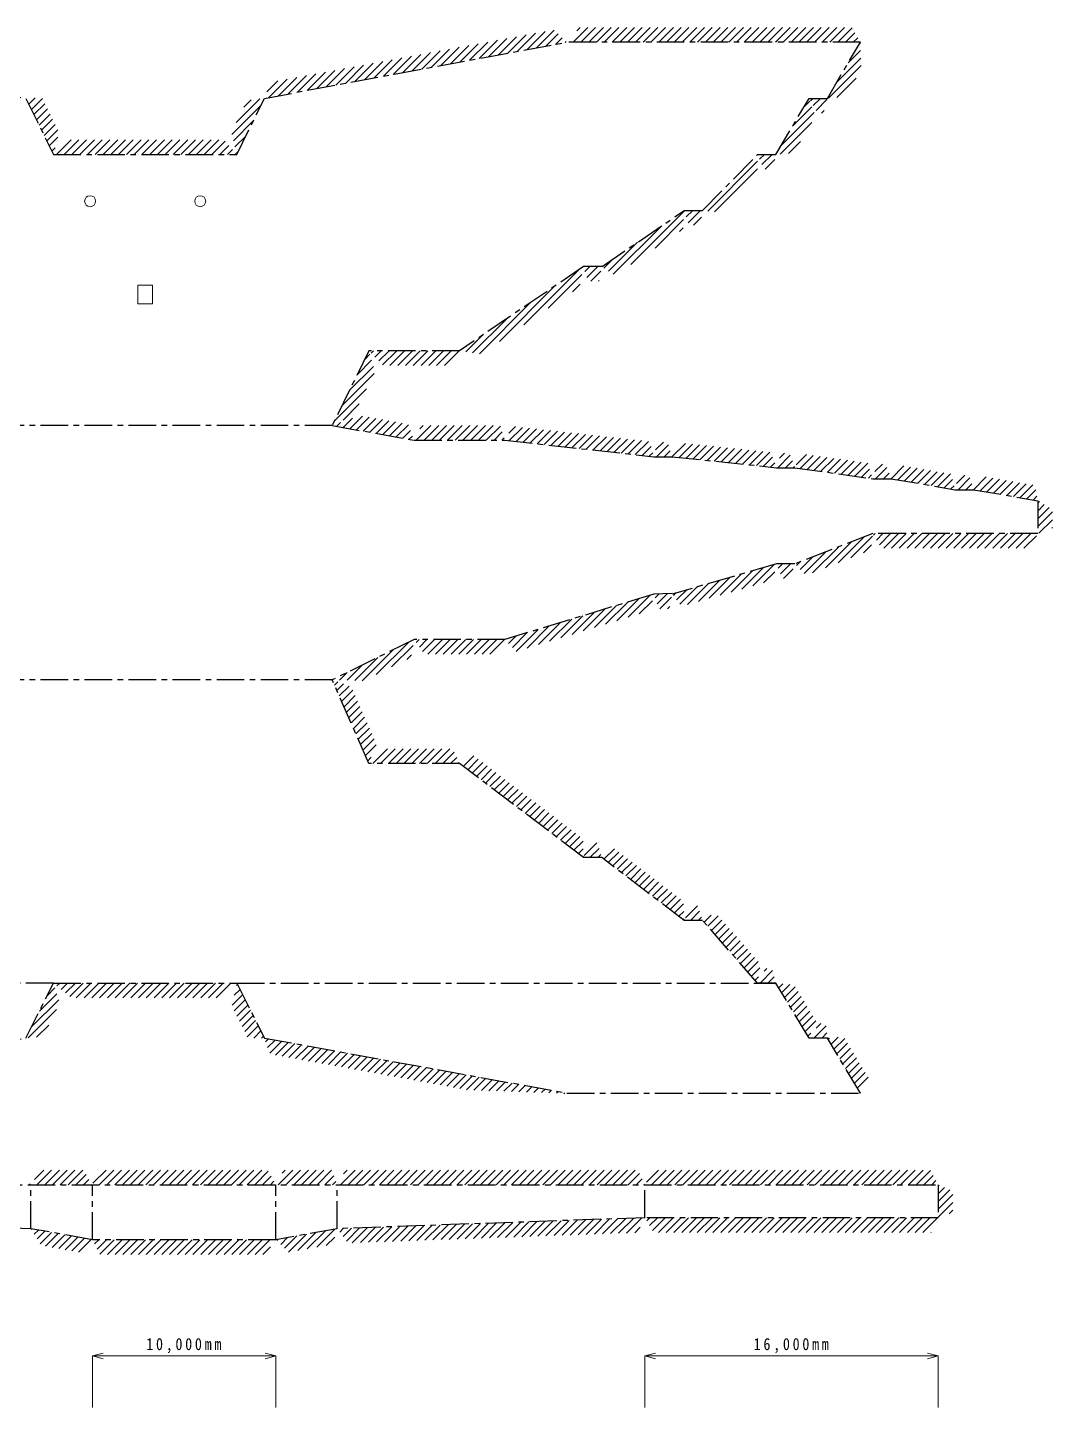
# Model space of a CAD drawing. Units: millimetres at full size, sheet at 1:300. Extents: x -1911260 to 408766, y -45196 to 976532.
# Drawn here: x 97920 to 153802, y 659117 to 734396 of the extents above; entities that cross this region are included whole.
import ezdxf

# ---------------------------------------------------------------- set-up
doc = ezdxf.new("R2010")
doc.units = ezdxf.units.MM
doc.header["$LTSCALE"] = 300
doc.linetypes.add('CHAIN1', pattern=[8, 5, -1, 1, -1])
doc.linetypes.add('CHAIN2', pattern=[12, 9, -1, 1, -1])
for name, color, linetype in [('0-2_本体補助', 7, 'Continuous'), ('0-4_谷折り', 2, 'CHAIN1'), ('0-7_ハッチ', 7, 'Continuous')]:
    doc.layers.add(name, color=color, linetype=linetype)
doc.layers.add('0-3_ハッチ補助', color=4, linetype='Continuous', lineweight=5)
doc.layers.add('0-5_切り取り', color=4, linetype='Continuous', lineweight=5)
doc.styles.add('ＭＳ ゴシック', font='')
doc.styles.get('ＭＳ ゴシック').set_extended_font_data('MS Gothic')

msp = doc.modelspace()

# ---------------------------------------------------------------- linework, layer by layer
at = {"layer": '0-3_ハッチ補助'}
for p, q in [((101453.6, 661922.3), (102033.1, 662077.6)), ((101453.6, 661922.3), (111453.6, 661922.3)), ((101453.6, 661922.3), (102033.1, 661767)), ((101453.6, 661922.3), (101453.6, 659116.6)), ((111453.6, 661922.3), (110874, 662077.6)), ((111453.6, 661922.3), (110874, 661767)), ((111453.6, 661922.3), (111453.6, 659116.6)), ((131577.6, 661922.3), (132157.1, 662077.6)), ((147577.6, 661922.3), (131577.6, 661922.3)), ((131577.6, 661922.3), (132157.1, 661767)), ((131577.6, 661922.3), (131577.6, 659116.6)), ((147577.6, 661922.3), (146998, 662077.6)), ((147577.6, 661922.3), (146998, 661767)), ((147577.6, 661922.3), (147577.6, 659116.6))]:
    msp.add_line(p, q, dxfattribs=at)
at = {"layer": '0-4_谷折り'}
for p, q in [((99329.6, 682266.5), (64329.6, 682266.5)), ((98099.6, 668866.5), (98099.6, 671263.5)), ((101453.6, 668266.5), (101453.6, 671263.5)), ((111453.6, 668266.5), (111453.6, 671263.5)), ((114807.6, 668866.5), (114807.6, 671266.5)), ((131577.6, 669466.5), (131577.6, 671266.5))]:
    msp.add_line(p, q, dxfattribs=at)
for points in [[(64329.6, 733596), (81329.6, 733596), (97829.6, 730536), (99329.6, 727476)], [(99329.6, 727476), (109329.6, 727476), (110829.6, 730536), (127329.6, 733596)], [(129241.9, 721364.3), (133729.6, 724416), (134729.6, 724416), (137729.6, 727476), (138729.6, 727476), (140529.6, 730536), (141529.6, 730536), (143329.6, 733596), (127329.6, 733596)], [(128229.6, 721356), (121479.6, 716766), (116529.6, 716766), (114529.6, 712686), (94129.6, 712686)], [(114529.6, 712686), (119001.6, 711886), (123951.6, 711886), (132063.6, 710986), (133063.6, 710986), (138763.6, 710386), (139763.6, 710386), (144005.6, 709786), (145005.6, 709786), (148503.6, 709186), (149503.6, 709186), (153001.6, 708586), (153001.6, 706786), (144005.6, 706786), (139763.6, 705136), (138763.6, 705136), (133063.6, 703486)], [(133063.6, 703514.4), (132063.6, 703486), (123951.6, 701011), (119001.6, 701011), (114529.6, 698811), (94129.6, 698811), (89657.6, 701011)], [(110829.6, 679266.5), (127329.6, 676266.5), (143329.6, 676266.5), (141529.6, 679266.5), (140529.6, 679266.5), (138729.6, 682266.5), (137729.6, 682266.5), (134729.6, 685689.5), (133729.6, 685689.5), (129229.6, 689112.5), (128229.6, 689112.5), (121479.6, 694247), (116529.6, 694247), (114529.6, 698811)], [(92129.6, 694247), (71529.6, 694247), (67029.6, 689112.5), (64329.6, 689112.5), (64329.6, 676266.5), (81329.6, 676263.5), (97829.6, 679266.5), (99329.6, 682266.5), (109329.6, 682266.5), (110829.6, 679266.5)], [(109329.6, 682266.5), (137729.6, 682266.5), (138729.6, 682266.5)]]:
    msp.add_lwpolyline(points, dxfattribs=at)
at = {"layer": '0-4_谷折り', "linetype": 'CHAIN2'}
msp.add_lwpolyline([(129241.9, 721364.3), (129229.6, 721356), (128229.6, 721356)], dxfattribs=at)
at = {"layer": '0-4_谷折り'}
msp.add_lwpolyline([(64329.6, 671266.5), (147577.6, 671266.5), (147577.6, 669466.5), (131577.6, 669466.5), (114807.6, 668866.5), (111453.6, 668266.5), (101453.6, 668266.5), (98099.6, 668866.5), (81329.6, 669466.5), (64329.6, 669466.5)], close=True, dxfattribs=at)
at = {"layer": '0-5_切り取り'}
msp.add_lwpolyline([(103929.6, 720336), (103929.6, 719316), (104729.6, 719316), (104729.6, 720336)], close=True, dxfattribs=at)
for centre in [(101329.6, 724926), (107329.6, 724926)]:
    msp.add_circle(centre, 300, dxfattribs=at)
at = {"layer": '0-7_ハッチ'}
for p, q in [((124100.3, 732997.1), (125099.1, 733996)), ((124621.1, 733093.7), (125620, 734092.6)), ((125142, 733190.3), (126140.9, 734189.2)), ((125662.8, 733286.9), (126639.5, 734263.5)), ((126183.7, 733383.5), (126855.1, 734054.9)), ((127669, 733596), (128469, 734396)), ((127865.2, 734216.4), (128044.7, 734396)), ((128093.3, 733596), (128893.3, 734396)), ((128517.5, 733596), (129317.5, 734396)), ((128941.8, 733596), (129741.8, 734396)), ((129366.1, 733596), (130166.1, 734396)), ((129790.3, 733596), (130590.3, 734396)), ((130214.6, 733596), (131014.6, 734396)), ((130638.8, 733596), (131438.8, 734396)), ((131063.1, 733596), (131863.1, 734396)), ((131487.4, 733596), (132287.4, 734396)), ((131911.6, 733596), (132711.6, 734396)), ((132335.9, 733596), (133135.9, 734396)), ((132760.2, 733596), (133560.2, 734396)), ((133184.4, 733596), (133984.4, 734396)), ((133608.7, 733596), (134408.7, 734396)), ((134033, 733596), (134833, 734396)), ((134457.2, 733596), (135257.2, 734396)), ((134881.5, 733596), (135681.5, 734396)), ((135305.8, 733596), (136105.8, 734396)), ((135730, 733596), (136530, 734396)), ((136154.3, 733596), (136954.3, 734396)), ((136578.5, 733596), (137378.5, 734396)), ((137002.8, 733596), (137802.8, 734396)), ((137427.1, 733596), (138227.1, 734396)), ((137851.3, 733596), (138651.3, 734396)), ((138275.6, 733596), (139075.6, 734396)), ((138699.9, 733596), (139499.9, 734396)), ((139124.1, 733596), (139924.1, 734396)), ((139548.4, 733596), (140348.4, 734396)), ((139972.7, 733596), (140772.7, 734396)), ((140396.9, 733596), (141196.9, 734396)), ((140821.2, 733596), (141621.2, 734396)), ((141245.4, 733596), (142045.4, 734396)), ((141669.7, 733596), (142469.7, 734396)), ((142094, 733596), (142881.5, 734383.5)), ((142518.2, 733596), (143035.3, 734113.1)), ((119933.4, 732224.3), (120932.3, 733223.2)), ((120454.2, 732320.9), (121453.1, 733319.8)), ((120975.1, 732417.5), (121974, 733416.4)), ((121496, 732514.1), (122494.8, 733513)), ((122016.8, 732610.7), (123015.7, 733609.6)), ((122537.7, 732707.3), (123536.6, 733706.2)), ((123058.5, 732803.9), (124057.4, 733802.8)), ((123579.4, 732900.5), (124578.3, 733899.4)), ((126704.6, 733480.1), (127070.8, 733846.3)), ((127225.4, 733576.7), (127286.5, 733637.7)), ((142942.5, 733596), (143189.2, 733842.7)), ((143276.5, 733505.7), (143330.6, 733559.9)), ((116287.4, 731548.2), (117286.2, 732547.1)), ((116808.2, 731644.8), (117807.1, 732643.6)), ((117329.1, 731741.4), (118328, 732740.2)), ((117849.9, 731837.9), (118848.8, 732836.8)), ((118370.8, 731934.5), (119369.7, 732933.4)), ((118891.7, 732031.1), (119890.5, 733030)), ((119412.5, 732127.7), (120411.4, 733126.6)), ((142064.3, 731445), (143354.9, 732735.6)), ((142670.4, 732475.3), (143342.8, 733147.7)), ((112120.5, 730775.4), (113119.4, 731774.3)), ((112641.3, 730872), (113640.2, 731870.9)), ((113162.2, 730968.6), (114161.1, 731967.5)), ((113683.1, 731065.2), (114681.9, 732064.1)), ((114203.9, 731161.8), (115202.8, 732160.7)), ((114724.8, 731258.4), (115723.7, 732257.3)), ((115245.6, 731355), (116244.5, 732353.9)), ((115766.5, 731451.6), (116765.4, 732450.5)), ((141584.3, 730540.7), (143367, 732323.4)), ((110960.5, 730888.2), (111556.8, 731484.5)), ((111078.8, 730582.2), (112077.6, 731581.1)), ((111599.6, 730678.8), (112598.5, 731677.7)), ((142048.4, 730580.6), (143106.2, 731638.3)), ((97985.8, 730217.2), (98339.1, 730570.5)), ((98125.4, 729932.5), (98723.3, 730530.4)), ((98265, 729647.8), (98862.8, 730245.7)), ((109294.8, 729222.5), (110583.1, 730510.8)), ((109702.7, 730054.7), (110110.4, 730462.4)), ((140241.8, 730046.8), (140581.9, 730386.8)), ((140602.9, 730407.8), (140731, 730536)), ((140757.2, 730137.9), (141155.3, 730536)), ((140911.6, 729868), (141510.4, 730466.9)), ((98404.5, 729363.1), (99002.4, 729961)), ((98544.1, 729078.4), (99142, 729676.3)), ((109057.4, 728560.9), (110634.4, 730137.9)), ((139029.6, 727986.1), (140802.1, 729758.5)), ((139635.7, 729016.4), (140692, 730072.7)), ((141203.8, 729736), (141347.9, 729880.1)), ((98683.7, 728793.7), (99281.5, 729391.6)), ((98823.2, 728509), (99421.1, 729106.9)), ((98962.8, 728224.3), (99560.6, 728822.2)), ((109142.5, 728221.7), (110226.5, 729305.7)), ((138960.1, 727492.3), (140677.6, 729209.8)), ((99102.3, 727939.6), (99572.5, 728409.8)), ((99487.3, 727476), (100287.3, 728276)), ((99911.5, 727476), (100711.5, 728276)), ((100335.8, 727476), (101135.8, 728276)), ((100760.1, 727476), (101560.1, 728276)), ((101184.3, 727476), (101984.3, 728276)), ((101608.6, 727476), (102408.6, 728276)), ((102032.9, 727476), (102832.9, 728276)), ((102457.1, 727476), (103257.1, 728276)), ((102881.4, 727476), (103681.4, 728276)), ((103305.6, 727476), (104105.6, 728276)), ((103729.9, 727476), (104529.9, 728276)), ((104154.2, 727476), (104954.2, 728276)), ((104578.4, 727476), (105378.4, 728276)), ((105002.7, 727476), (105802.7, 728276)), ((105427, 727476), (106227, 728276)), ((105851.2, 727476), (106651.2, 728276)), ((106275.5, 727476), (107075.5, 728276)), ((106699.8, 727476), (107499.8, 728276)), ((107124, 727476), (107924, 728276)), ((107548.3, 727476), (108348.3, 728276)), ((107972.5, 727476), (108690.5, 728194)), ((108396.8, 727476), (108890.3, 727969.5)), ((109227.6, 727882.5), (109818.5, 728473.5)), ((139416.5, 727524.5), (140071.5, 728179.4)), ((99241.9, 727654.9), (99423.3, 727836.3)), ((108821.1, 727476), (109090.1, 727745)), ((109245.3, 727476), (109289.9, 727520.6)), ((109312.7, 727543.3), (109410.6, 727641.2)), ((137837.8, 727218.5), (138095.3, 727476)), ((137963.3, 726919.7), (138519.6, 727476)), ((135004.2, 724384.9), (137727.7, 727108.4)), ((135385.2, 724341.7), (137725.6, 726682)), ((138143.8, 726676), (138665.9, 727198)), ((130809.2, 721462.7), (133727, 724380.5)), ((133737.3, 724390.8), (133762.5, 724416)), ((133837.2, 724066.4), (134186.8, 724416)), ((133937, 723742), (134611, 724416)), ((129857.5, 720935.2), (132506.6, 723584.4)), ((132135, 722364.3), (133694.3, 723923.6)), ((133460.9, 723265.8), (133661.6, 723466.6)), ((134235.3, 723616), (134667, 724047.7)), ((129603.4, 721105.5), (131180.8, 722682.8)), ((124979.3, 718178.3), (128002.5, 721201.6)), ((128312.3, 721087.1), (128581.2, 721356)), ((128412.2, 720762.7), (129005.4, 721356)), ((129349.4, 721275.7), (129855, 721781.3)), ((126305.1, 719079.9), (128148, 720922.8)), ((128629.7, 720556), (129185.3, 721111.6)), ((129054, 720556), (129091.3, 720593.4)), ((123653.4, 717276.8), (126676.7, 720300)), ((127630.9, 719981.5), (128049.5, 720400.1)), ((122553, 716600.6), (125350.9, 719398.5)), ((122185.4, 716657.2), (124025, 718496.9)), ((121817.8, 716713.9), (122699.2, 717595.3)), ((116651.9, 716639.2), (116778.7, 716766)), ((116860.3, 716423.3), (117203, 716766)), ((117068.6, 716207.4), (117627.2, 716766)), ((117277, 715991.5), (118051.5, 716766)), ((117675.8, 715966), (118475.8, 716766)), ((118100, 715966), (118900, 716766)), ((118524.3, 715966), (119324.3, 716766)), ((118948.5, 715966), (119748.5, 716766)), ((119372.8, 715966), (120172.8, 716766)), ((119797.1, 715966), (120597.1, 716766)), ((120221.3, 715966), (121021.3, 716766)), ((120645.6, 715966), (121445.6, 716766)), ((115474.2, 714612.9), (116775.5, 715914.2)), ((115882.1, 715445.2), (116680.4, 716243.5)), ((116290.1, 716277.4), (116585.4, 716572.7)), ((115066.2, 713780.7), (116813.8, 715528.4)), ((114658.3, 712948.5), (116405.9, 714696.1)), ((115118.3, 712984.3), (115998, 713863.9)), ((115135.8, 712577.5), (115637.4, 713079.1)), ((115495.7, 712513.2), (116185.1, 713202.5)), ((115855.6, 712448.8), (116545, 713138.2)), ((116215.5, 712384.4), (116904.9, 713073.8)), ((116575.4, 712320), (117264.7, 713009.4)), ((116935.2, 712255.6), (117624.6, 712945)), ((114775.9, 712641.9), (114979.8, 712845.7)), ((117295.1, 712191.3), (117984.5, 712880.6)), ((117655, 712126.9), (118344.4, 712816.3)), ((118014.9, 712062.5), (118681.8, 712729.4)), ((118374.8, 711998.1), (118798.4, 712421.8)), ((119111.2, 711886), (119911.2, 712686)), ((119306.6, 712505.6), (119486.9, 712686)), ((119535.4, 711886), (120335.4, 712686)), ((119959.7, 711886), (120759.7, 712686)), ((120384, 711886), (121184, 712686)), ((120808.2, 711886), (121608.2, 712686)), ((121232.5, 711886), (122032.5, 712686)), ((121656.8, 711886), (122456.8, 712686)), ((122081, 711886), (122881, 712686)), ((122505.3, 711886), (123305.3, 712686)), ((122929.6, 711886), (123702.1, 712658.5)), ((123353.8, 711886), (123805.6, 712337.8)), ((124166.4, 712274.3), (124519.9, 712627.8)), ((124177.3, 711861), (124901.8, 712585.5)), ((124559.2, 711818.6), (125283.7, 712543.1)), ((124941.1, 711776.2), (125665.6, 712500.7)), ((125323, 711733.8), (126047.5, 712458.4)), ((125704.9, 711691.5), (126429.4, 712416)), ((126086.8, 711649.1), (126811.3, 712373.6)), ((126468.7, 711606.7), (127193.2, 712331.3)), ((126850.6, 711564.4), (127575.1, 712288.9)), ((127232.5, 711522), (127957, 712246.5)), ((127614.4, 711479.6), (128338.9, 712204.1)), ((127996.3, 711437.3), (128720.8, 712161.8)), ((118734.7, 711933.7), (118915.1, 712114.2)), ((123778.1, 711886), (123909.2, 712017.1)), ((128378.1, 711394.9), (129102.7, 712119.4)), ((128760, 711352.5), (129484.6, 712077)), ((129141.9, 711310.1), (129866.5, 712034.7)), ((129523.8, 711267.8), (130248.4, 711992.3)), ((129905.7, 711225.4), (130630.2, 711949.9)), ((130287.6, 711183), (131012.1, 711907.6)), ((130669.5, 711140.7), (131394, 711865.2)), ((131051.4, 711098.3), (131775.9, 711822.8)), ((131433.3, 711055.9), (131914.9, 711537.5)), ((132167.1, 711365.5), (132587.6, 711786)), ((132211.9, 710986), (132860.9, 711635)), ((133068.4, 710994), (133788.5, 711714.1)), ((133444.6, 710945.9), (134172.4, 711673.7)), ((133828.4, 710905.5), (134556.3, 711633.3)), ((134212.3, 710865.1), (134940.1, 711592.9)), ((134596.2, 710824.7), (135324, 711552.5)), ((134980, 710784.3), (135707.8, 711512.1)), ((135363.9, 710743.9), (136091.7, 711471.7)), ((135747.7, 710703.5), (136475.5, 711431.3)), ((136131.6, 710663), (136859.4, 711390.9)), ((131815.2, 711013.6), (132005, 711203.4)), ((132636.2, 710986), (132961.9, 711311.7)), ((133060.4, 710986), (133062.8, 710988.4)), ((136515.4, 710622.6), (137243.3, 711350.4)), ((136899.3, 710582.2), (137627.1, 711310)), ((137283.2, 710541.8), (138011, 711269.6)), ((137667, 710501.4), (138394.8, 711229.2)), ((138050.9, 710461), (138547.3, 710957.4)), ((138434.7, 710420.6), (138663.8, 710649.7)), ((138824.4, 710386), (139502.8, 711064.4)), ((138916.6, 710902.4), (139200.1, 711186)), ((139248.7, 710386), (139620.6, 710758)), ((139822.1, 710535.2), (140392, 711105.1)), ((140055.8, 710344.7), (140763.7, 711052.5)), ((140427.5, 710292.1), (141135.4, 710999.9)), ((140799.2, 710239.5), (141507.1, 710947.4)), ((141170.9, 710186.9), (141878.8, 710894.8)), ((141542.6, 710134.4), (142250.4, 710842.2)), ((141914.3, 710081.8), (142622.1, 710789.6)), ((142286, 710029.2), (142993.8, 710737.1)), ((142657.7, 709976.6), (143365.5, 710684.5)), ((139672.9, 710386), (139738.4, 710451.5)), ((143029.4, 709924.1), (143732.3, 710627)), ((143401.1, 709871.5), (143836.3, 710306.8)), ((143772.8, 709818.9), (143940.4, 709986.6)), ((144123.5, 710169.6), (144539.8, 710586)), ((144164.1, 709786), (144781, 710402.9)), ((144588.3, 709786), (144894.2, 710091.9)), ((145011.6, 709785), (145704.4, 710477.8)), ((145373.7, 709722.8), (146066.6, 710415.7)), ((145735.9, 709660.7), (146428.7, 710353.6)), ((146098, 709598.6), (146790.9, 710291.5)), ((146460.2, 709536.5), (147153, 710229.3)), ((146822.3, 709474.4), (147515.2, 710167.2)), ((147184.5, 709412.3), (147877.3, 710105.1)), ((147546.6, 709350.1), (148239.5, 710043)), ((148569.9, 709524.9), (149031, 709986)), ((147908.8, 709288), (148362.2, 709741.4)), ((148270.9, 709225.9), (148448.3, 709403.3)), ((148655.3, 709186), (149303.6, 709834.3)), ((149079.5, 709186), (149403.6, 709510.1)), ((149503.8, 709186), (150196.6, 709878.8)), ((149865.9, 709123.8), (150558.7, 709816.7)), ((150228, 709061.7), (150920.9, 709754.6)), ((150590.2, 708999.6), (151283, 709692.5)), ((150952.3, 708937.5), (151645.2, 709630.3)), ((151314.5, 708875.4), (152007.3, 709568.2)), ((151676.6, 708813.3), (152369.5, 709506.1)), ((152038.8, 708751.1), (152731.6, 709444)), ((152400.9, 708689), (152897.1, 709185.2)), ((152763.1, 708626.9), (152960.1, 708824)), ((153001.6, 708441.2), (153092.3, 708531.9)), ((153001.6, 708016.9), (153358.1, 708373.4)), ((153001.6, 707592.6), (153623.9, 708214.9)), ((153001.6, 707168.4), (153801.6, 707968.4)), ((153071.2, 706813.7), (153801.6, 707544.1)), ((153776.3, 707094.6), (153801.6, 707119.8)), ((141422.1, 704922.7), (142827, 706327.5)), ((142116.5, 705192.8), (143521.3, 706597.6)), ((142810.8, 705462.9), (143990.4, 706642.5)), ((143505.2, 705733), (143940.4, 706168.2)), ((144053.1, 706705.1), (144133.9, 706786)), ((144210, 706437.8), (144558.2, 706786)), ((144366.9, 706170.5), (144982.5, 706786)), ((144606.7, 705986), (145406.7, 706786)), ((145031, 705986), (145831, 706786)), ((145455.3, 705986), (146255.3, 706786)), ((145879.5, 705986), (146679.5, 706786)), ((146303.8, 705986), (147103.8, 706786)), ((146728, 705986), (147528, 706786)), ((147152.3, 705986), (147952.3, 706786)), ((147576.6, 705986), (148376.6, 706786)), ((148000.8, 705986), (148800.8, 706786)), ((148425.1, 705986), (149225.1, 706786)), ((148849.4, 705986), (149649.4, 706786)), ((149273.6, 705986), (150073.6, 706786)), ((149697.9, 705986), (150497.9, 706786)), ((150122.2, 705986), (150922.2, 706786)), ((150546.4, 705986), (151346.4, 706786)), ((150970.7, 705986), (151770.7, 706786)), ((151394.9, 705986), (152194.9, 706786)), ((151819.2, 705986), (152619.2, 706786)), ((152243.5, 705986), (152932.2, 706674.7)), ((140053.1, 704826.5), (140743.9, 705517.3)), ((140258.2, 704607.3), (141438.3, 705787.4)), ((140727.8, 704652.7), (142132.6, 706057.5)), ((136278.2, 703597.2), (137440.7, 704759.7)), ((136871.2, 703765.9), (138033.6, 704928.3)), ((137464.1, 703934.6), (138626.6, 705097)), ((138057.1, 704103.3), (138658.6, 704704.8)), ((138856.8, 704903), (139089.8, 705136)), ((138978.1, 704600), (139514.1, 705136)), ((139138.3, 704336), (139674.2, 704871.8)), ((139848.1, 705045.7), (140049.6, 705247.2)), ((133492.6, 702932.9), (134475.9, 703916.2)), ((133906.5, 702922.5), (135068.9, 704084.9)), ((134499.4, 703091.2), (135661.8, 704253.6)), ((135092.4, 703259.8), (136254.8, 704422.3)), ((135685.3, 703428.5), (136847.7, 704591)), ((130049.1, 702035), (131252.7, 703238.6)), ((130659.6, 702221.2), (131863.3, 703424.9)), ((131270.2, 702407.5), (131989.4, 703126.8)), ((132138.7, 703276.1), (132357, 703494.3)), ((132250.6, 702963.7), (132793.7, 703506.8)), ((132397.2, 702686), (133034, 703322.8)), ((133132.4, 703421.2), (133290.1, 703578.9)), ((133312.5, 703177), (133883, 703747.6)), ((127606.9, 701289.8), (128810.6, 702493.5)), ((128217.5, 701476.1), (129421.1, 702679.8)), ((128828, 701662.4), (130031.6, 702866)), ((129438.5, 701848.7), (130642.2, 703052.3)), ((132821.4, 702686), (132940.1, 702804.7)), ((125164.7, 700544.7), (126368.4, 701748.4)), ((125775.3, 700731), (126978.9, 701934.6)), ((126385.8, 700917.3), (127589.5, 702120.9)), ((126996.4, 701103.6), (128200, 702307.2)), ((116934.1, 699102.3), (118689, 700857.2)), ((119109.2, 700853.1), (119267, 701011)), ((119281.2, 700600.9), (119691.3, 701011)), ((119453.2, 700348.6), (120115.6, 701011)), ((119739.8, 700211), (120539.8, 701011)), ((120164.1, 700211), (120964.1, 701011)), ((120588.4, 700211), (121388.4, 701011)), ((121012.6, 700211), (121812.6, 701011)), ((121436.9, 700211), (122236.9, 701011)), ((121861.2, 700211), (122661.2, 701011)), ((122285.4, 700211), (123085.4, 701011)), ((122709.7, 700211), (123509.7, 701011)), ((123134, 700211), (123934, 701011)), ((124148.5, 700801.2), (124536.8, 701189.5)), ((124353.9, 700582.4), (125147.3, 701375.8)), ((124559.3, 700363.5), (125757.8, 701562.1)), ((116171.3, 698763.8), (117853.9, 700446.4)), ((117769.2, 699513.2), (118943.7, 700687.7)), ((118604.3, 699924), (118851.3, 700171)), ((115346.5, 698787.5), (116183.8, 699624.8)), ((115758.9, 698775.6), (117018.9, 700035.6)), ((114656.4, 698521.6), (114834.4, 698699.6)), ((114934.1, 698799.4), (115348.7, 699213.9)), ((114785.7, 698226.7), (115145.1, 698586.1)), ((114914.9, 697931.7), (115455.8, 698472.6)), ((115044.2, 697636.7), (115651.5, 698244)), ((115173.5, 697341.7), (115780.8, 697949)), ((115302.7, 697046.7), (115910, 697654)), ((115432, 696751.7), (116039.3, 697359)), ((115561.3, 696456.7), (116168.6, 697064)), ((115690.5, 696161.7), (116297.9, 696769)), ((115819.8, 695866.7), (116427.1, 696474)), ((115949.1, 695571.7), (116556.4, 696179)), ((116078.4, 695276.7), (116685.7, 695884)), ((116207.6, 694981.7), (116814.9, 695589)), ((116336.9, 694686.7), (116924.2, 695274)), ((116745.7, 694247), (117545.7, 695047)), ((117170, 694247), (117970, 695047)), ((117594.2, 694247), (118394.2, 695047)), ((118018.5, 694247), (118818.5, 695047)), ((118442.7, 694247), (119242.7, 695047)), ((118867, 694247), (119667, 695047)), ((119291.3, 694247), (120091.3, 695047)), ((119715.5, 694247), (120515.5, 695047)), ((120139.8, 694247), (120939.8, 695047)), ((120564.1, 694247), (121187.9, 694870.8)), ((116466.2, 694391.7), (116659.5, 694585)), ((120988.3, 694247), (121323.1, 694581.7)), ((121412.6, 694247), (121458.2, 694292.6)), ((121682.5, 694092.6), (122253.4, 694663.5)), ((121923.5, 693909.3), (122494.4, 694480.2)), ((122164.4, 693726), (122735.3, 694296.9)), ((122405.4, 693542.8), (122976.3, 694113.6)), ((122646.4, 693359.5), (123217.3, 693930.3)), ((122887.3, 693176.2), (123458.2, 693747)), ((123128.3, 692992.9), (123699.2, 693563.8)), ((123369.3, 692809.6), (123940.2, 693380.5)), ((123610.2, 692626.3), (124181.1, 693197.2)), ((123851.2, 692443), (124422.1, 693013.9)), ((124092.2, 692259.7), (124663.1, 692830.6)), ((124333.2, 692076.4), (124904, 692647.3)), ((124574.1, 691893.1), (125145, 692464)), ((124815.1, 691709.8), (125386, 692280.7)), ((125056.1, 691526.5), (125626.9, 692097.4)), ((125297, 691343.2), (125867.9, 691914.1)), ((125538, 691159.9), (126108.9, 691730.8)), ((125779, 690976.6), (126349.8, 691547.5)), ((126019.9, 690793.3), (126590.8, 691364.2)), ((126260.9, 690610), (126831.8, 691180.9)), ((126501.9, 690426.7), (127072.8, 690997.6)), ((126742.8, 690243.4), (127313.7, 690814.3)), ((126983.8, 690060.1), (127554.7, 690631)), ((127224.8, 689876.8), (127795.7, 690447.7)), ((127465.7, 689693.5), (128036.6, 690264.4)), ((127706.7, 689510.2), (128211.2, 690014.8)), ((127947.7, 689326.9), (128219.7, 689599)), ((128276.2, 689231.2), (128957.5, 689912.5)), ((128581.8, 689112.5), (129079, 689609.7)), ((129343.6, 689025.8), (129914.5, 689596.7)), ((128188.6, 689143.6), (128228.2, 689183.2)), ((129006, 689112.5), (129177.6, 689284.1)), ((129584.5, 688842.5), (130155.4, 689413.4)), ((129825.5, 688659.2), (130396.4, 689230.1)), ((130066.5, 688475.9), (130637.4, 689046.8)), ((130307.4, 688292.6), (130878.3, 688863.5)), ((130548.4, 688109.3), (131119.3, 688680.2)), ((130789.4, 687926), (131360.3, 688496.9)), ((131030.3, 687742.7), (131601.2, 688313.6)), ((131271.3, 687559.4), (131842.2, 688130.3)), ((131512.3, 687376.1), (132083.2, 687947)), ((131753.3, 687192.8), (132324.1, 687763.7)), ((131994.2, 687009.5), (132565.1, 687580.4)), ((132235.2, 686826.2), (132806.1, 687397.1)), ((132476.2, 686642.9), (133047, 687213.8)), ((132717.1, 686459.6), (133288, 687030.5)), ((132958.1, 686276.3), (133529, 686847.2)), ((133199.1, 686093), (133694.5, 686588.4)), ((133440, 685909.8), (133710.4, 686180.1)), ((133786.5, 685832), (134444, 686489.5)), ((134068.3, 685689.5), (134565.1, 686186.3)), ((134492.6, 685689.5), (134670.6, 685867.6)), ((134817, 685589.7), (135200.7, 685973.3)), ((135015.2, 685363.6), (135582.1, 685930.5)), ((133681, 685726.5), (133726.4, 685771.8)), ((135213.4, 685137.5), (135780.3, 685704.4)), ((135411.5, 684911.4), (135978.4, 685478.3)), ((135609.7, 684685.3), (136176.6, 685252.2)), ((135807.8, 684459.2), (136374.8, 685026.1)), ((136006, 684233.1), (136572.9, 684800)), ((136204.2, 684007), (136771.1, 684573.9)), ((136402.3, 683780.9), (136969.2, 684347.8)), ((136600.5, 683554.8), (137167.4, 684121.7)), ((136798.7, 683328.7), (137365.6, 683895.6)), ((136996.8, 683102.6), (137563.7, 683669.5)), ((137195, 682876.5), (137761.9, 683443.4)), ((137393.1, 682650.4), (137842.4, 683099.6)), ((137857.8, 682266.5), (138537.8, 682946.5)), ((138084.6, 682917.6), (138233.5, 683066.5)), ((99518.4, 682110.9), (99674, 682266.5)), ((99751, 681919.2), (100098.3, 682266.5)), ((99983.6, 681727.6), (100522.5, 682266.5)), ((100216.2, 681535.9), (100946.8, 682266.5)), ((100571.1, 681466.5), (101371.1, 682266.5)), ((100995.3, 681466.5), (101795.3, 682266.5)), ((101419.6, 681466.5), (102219.6, 682266.5)), ((101843.9, 681466.5), (102643.9, 682266.5)), ((102268.1, 681466.5), (103068.1, 682266.5)), ((102692.4, 681466.5), (103492.4, 682266.5)), ((103116.7, 681466.5), (103916.7, 682266.5)), ((103540.9, 681466.5), (104340.9, 682266.5)), ((103965.2, 681466.5), (104765.2, 682266.5)), ((104389.5, 681466.5), (105189.5, 682266.5)), ((104813.7, 681466.5), (105613.7, 682266.5)), ((105238, 681466.5), (106038, 682266.5)), ((105662.2, 681466.5), (106462.2, 682266.5)), ((106086.5, 681466.5), (106886.5, 682266.5)), ((106510.8, 681466.5), (107310.8, 682266.5)), ((106935, 681466.5), (107735, 682266.5)), ((107359.3, 681466.5), (108159.3, 682266.5)), ((107783.6, 681466.5), (108583.6, 682266.5)), ((108207.8, 681466.5), (109007.8, 682266.5)), ((109302.1, 682136.5), (109363.8, 682198.2)), ((137591.3, 682424.3), (137775.9, 682608.9)), ((138282.1, 682266.5), (138631.1, 682615.6)), ((138706.3, 682266.5), (138724.5, 682284.6)), ((138880, 682015.9), (139096.7, 682232.6)), ((139039.1, 681750.7), (139485.1, 682196.7)), ((139198.2, 681485.5), (139781.3, 682068.6)), ((98136.6, 679880.6), (99616.7, 681360.7)), ((98560.9, 680729.1), (99514.6, 681682.8)), ((98985.2, 681577.6), (99412.5, 682005)), ((109074.6, 681060.5), (109646.6, 681632.5)), ((109188.3, 681598.5), (109505.2, 681915.3)), ((109191.7, 680753.3), (109788, 681349.6)), ((139357.3, 681220.4), (139940.4, 681803.5)), ((139516.4, 680955.2), (140099.5, 681538.3)), ((97955.7, 679275.3), (99501.2, 680820.9)), ((109333.2, 680470.5), (109929.4, 681066.8)), ((109474.6, 680187.7), (110070.9, 680783.9)), ((139675.5, 680690), (140258.5, 681273.1)), ((139834.6, 680424.9), (140417.6, 681008)), ((139993.7, 680159.7), (140576.7, 680742.8)), ((98411.9, 679307.3), (99077, 679972.4)), ((109616, 679904.8), (110212.3, 680501.1)), ((109757.4, 679622), (110353.7, 680218.3)), ((109898.8, 679339.1), (110495.1, 679935.4)), ((140152.8, 679894.6), (140735.8, 680477.6)), ((140311.9, 679629.4), (140894.9, 680212.5)), ((140797.5, 679266.5), (141465.4, 679934.4)), ((140913.7, 679807), (141173.2, 680066.5)), ((110253.1, 679269.1), (110636.5, 679652.6)), ((110675.4, 679267.2), (110778, 679369.7)), ((110899.5, 679067), (111057.6, 679225)), ((111009.6, 678752.8), (111416.5, 679159.8)), ((111119.6, 678438.6), (111775.5, 679094.5)), ((111446.5, 678341.2), (112134.5, 679029.2)), ((140470.9, 679364.2), (140637.2, 679530.5)), ((141221.7, 679266.5), (141502.6, 679547.3)), ((141573.2, 679193.7), (141654.8, 679275.3)), ((141732.3, 678928.6), (142111.2, 679307.4)), ((141891.4, 678663.4), (142474.5, 679246.5)), ((111805.5, 678275.9), (112493.5, 678964)), ((112164.5, 678210.7), (112852.5, 678898.7)), ((112523.5, 678145.4), (113211.5, 678833.4)), ((112882.5, 678080.1), (113570.5, 678768.1)), ((113241.5, 678014.9), (113929.5, 678702.9)), ((113600.5, 677949.6), (114288.5, 678637.6)), ((113959.5, 677884.3), (114647.5, 678572.3)), ((114318.5, 677819), (115006.5, 678507.1)), ((114677.4, 677753.8), (115365.5, 678441.8)), ((115036.4, 677688.5), (115724.5, 678376.5)), ((115395.4, 677623.2), (116083.4, 678311.2)), ((142050.5, 678398.2), (142633.6, 678981.3)), ((142209.6, 678133.1), (142792.7, 678716.2)), ((142368.7, 677867.9), (142951.8, 678451)), ((115754.4, 677558), (116442.4, 678246)), ((116113.4, 677492.7), (116801.4, 678180.7)), ((116472.4, 677427.4), (117160.4, 678115.4)), ((116831.4, 677362.1), (117519.4, 678050.2)), ((117190.4, 677296.9), (117878.4, 677984.9)), ((117549.4, 677231.6), (118237.4, 677919.6)), ((117908.4, 677166.3), (118596.4, 677854.3)), ((118267.4, 677101.1), (118955.4, 677789.1)), ((118626.4, 677035.8), (119314.4, 677723.8)), ((118985.4, 676970.5), (119673.4, 677658.5)), ((119344.3, 676905.2), (120032.4, 677593.3)), ((119703.3, 676840), (120391.4, 677528)), ((142527.8, 677602.7), (143110.9, 678185.8)), ((142686.9, 677337.6), (143270, 677920.7)), ((142846, 677072.4), (143429.1, 677655.5)), ((120062.3, 676774.7), (120750.4, 677462.7)), ((120421.3, 676709.4), (121109.3, 677397.4)), ((120780.3, 676644.2), (121468.3, 677332.2)), ((121139.3, 676578.9), (121827.3, 677266.9)), ((121498.3, 676513.6), (122186.3, 677201.6)), ((121857.3, 676448.3), (122545.3, 677136.4)), ((122258.2, 676425), (122904.3, 677071.1)), ((122667.4, 676409.9), (123263.3, 677005.8)), ((123076.7, 676394.9), (123622.3, 676940.5)), ((123485.9, 676379.9), (123981.3, 676875.3)), ((123895.2, 676364.9), (124340.3, 676810)), ((143005.1, 676807.2), (143588.2, 677390.3)), ((143164.2, 676542.1), (143747.3, 677125.2)), ((124304.4, 676349.9), (124699.3, 676744.7)), ((124713.7, 676334.9), (125058.3, 676679.5)), ((125122.9, 676319.8), (125417.3, 676614.2)), ((125532.2, 676304.8), (125776.3, 676548.9)), ((125941.4, 676289.8), (126135.2, 676483.6)), ((126350.6, 676274.8), (126494.2, 676418.4)), ((126759.9, 676259.8), (126853.2, 676353.1)), ((127169.1, 676244.7), (127212.2, 676287.8)), ((143323.3, 676276.9), (143347.4, 676300.9)), ((98290.9, 671549.6), (98804.8, 672063.5)), ((98431.5, 671265.9), (99229.1, 672063.5)), ((98855, 671265.2), (99653.4, 672063.5)), ((99278.6, 671264.4), (100077.6, 672063.5)), ((99702.1, 671263.7), (100501.9, 672063.5)), ((100125.6, 671263), (100926.2, 672063.5)), ((100549.1, 671262.2), (101104.8, 671817.9)), ((100972.7, 671261.5), (101263.1, 671552)), ((101483, 671347.5), (102198.9, 672063.5)), ((101820.6, 671260.9), (102623.2, 672063.5)), ((102245.1, 671261.1), (103047.5, 672063.5)), ((102669.6, 671261.4), (103471.7, 672063.5)), ((103094.1, 671261.6), (103896, 672063.5)), ((103518.7, 671261.9), (104320.3, 672063.5)), ((103943.2, 671262.1), (104744.5, 672063.5)), ((104367.7, 671262.4), (105168.8, 672063.5)), ((104792.2, 671262.6), (105593.1, 672063.5)), ((105216.7, 671262.9), (106017.3, 672063.5)), ((105641.2, 671263.1), (106441.6, 672063.5)), ((106065.7, 671263.4), (106865.8, 672063.5)), ((106490.2, 671263.6), (107290.1, 672063.5)), ((106914.7, 671263.9), (107714.4, 672063.5)), ((107339.3, 671264.1), (108138.6, 672063.5)), ((107763.8, 671264.4), (108562.9, 672063.5)), ((108188.3, 671264.6), (108987.2, 672063.5)), ((108612.8, 671264.8), (109411.4, 672063.5)), ((109037.3, 671265.1), (109835.7, 672063.5)), ((109461.8, 671265.3), (110260, 672063.5)), ((109886.3, 671265.6), (110684.2, 672063.5)), ((110310.8, 671265.8), (111043.4, 671998.4)), ((110735.3, 671266.1), (111195.4, 671726.1)), ((111584.3, 671266.5), (112381.3, 672063.5)), ((111792.1, 671898.6), (111957, 672063.5)), ((112008.5, 671266.5), (112805.5, 672063.5)), ((112432.8, 671266.5), (113229.8, 672063.5)), ((112857.1, 671266.5), (113654.1, 672063.5)), ((113281.3, 671266.5), (114078.3, 672063.5)), ((113705.6, 671266.5), (114490.2, 672051.1)), ((114129.9, 671266.5), (114612.4, 671749)), ((114978.4, 671266.5), (115775.4, 672063.5)), ((115148.5, 671860.9), (115351.1, 672063.5)), ((115402.7, 671266.5), (116199.7, 672063.5)), ((115826.9, 671266.5), (116623.9, 672063.5)), ((116251.2, 671266.5), (117048.2, 672063.5)), ((116675.4, 671266.5), (117472.4, 672063.5)), ((117099.7, 671266.5), (117896.7, 672063.5)), ((117524, 671266.5), (118321, 672063.5)), ((117948.2, 671266.5), (118745.2, 672063.5)), ((118372.5, 671266.5), (119169.5, 672063.5)), ((118796.8, 671266.5), (119593.8, 672063.5)), ((119221, 671266.5), (120018, 672063.5)), ((119645.3, 671266.5), (120442.3, 672063.5)), ((120069.6, 671266.5), (120866.6, 672063.5)), ((120493.8, 671266.5), (121290.8, 672063.5)), ((120918.1, 671266.5), (121715.1, 672063.5)), ((121342.4, 671266.5), (122139.4, 672063.5)), ((121766.6, 671266.5), (122563.6, 672063.5)), ((122190.9, 671266.5), (122987.9, 672063.5)), ((122615.1, 671266.5), (123412.1, 672063.5)), ((123039.4, 671266.5), (123836.4, 672063.5)), ((123463.7, 671266.5), (124260.7, 672063.5)), ((123887.9, 671266.5), (124684.9, 672063.5)), ((124312.2, 671266.5), (125109.2, 672063.5)), ((124736.5, 671266.5), (125533.5, 672063.5)), ((125160.7, 671266.5), (125957.7, 672063.5)), ((125585, 671266.5), (126382, 672063.5)), ((126009.3, 671266.5), (126806.3, 672063.5)), ((126433.5, 671266.5), (127230.5, 672063.5)), ((126857.8, 671266.5), (127654.8, 672063.5)), ((127282.1, 671266.5), (128079.1, 672063.5)), ((127706.3, 671266.5), (128503.3, 672063.5)), ((128130.6, 671266.5), (128927.6, 672063.5)), ((128554.8, 671266.5), (129351.8, 672063.5)), ((128979.1, 671266.5), (129776.1, 672063.5)), ((129403.4, 671266.5), (130200.4, 672063.5)), ((129827.6, 671266.5), (130624.6, 672063.5)), ((130251.9, 671266.5), (131048.9, 672063.5)), ((130676.2, 671266.5), (131295.6, 671885.9)), ((131100.4, 671266.5), (131428.3, 671594.4)), ((131659.3, 671401.1), (132321.7, 672063.5)), ((131949, 671266.5), (132746, 672063.5)), ((132373.2, 671266.5), (133170.2, 672063.5)), ((132797.5, 671266.5), (133594.5, 672063.5)), ((133221.7, 671266.5), (134018.7, 672063.5)), ((133646, 671266.5), (134443, 672063.5)), ((134070.3, 671266.5), (134867.3, 672063.5)), ((134494.5, 671266.5), (135291.5, 672063.5)), ((134918.8, 671266.5), (135715.8, 672063.5)), ((135343.1, 671266.5), (136140.1, 672063.5)), ((135767.3, 671266.5), (136564.3, 672063.5)), ((136191.6, 671266.5), (136988.6, 672063.5)), ((136615.9, 671266.5), (137412.9, 672063.5)), ((137040.1, 671266.5), (137837.1, 672063.5)), ((137464.4, 671266.5), (138261.4, 672063.5)), ((137888.7, 671266.5), (138685.7, 672063.5)), ((138312.9, 671266.5), (139109.9, 672063.5)), ((138737.2, 671266.5), (139534.2, 672063.5)), ((139161.4, 671266.5), (139958.4, 672063.5)), ((139585.7, 671266.5), (140382.7, 672063.5)), ((140010, 671266.5), (140807, 672063.5)), ((140434.2, 671266.5), (141231.2, 672063.5)), ((140858.5, 671266.5), (141655.5, 672063.5)), ((141282.8, 671266.5), (142079.8, 672063.5)), ((141707, 671266.5), (142504, 672063.5)), ((142131.3, 671266.5), (142928.3, 672063.5)), ((142555.6, 671266.5), (143352.6, 672063.5)), ((142979.8, 671266.5), (143776.8, 672063.5)), ((143404.1, 671266.5), (144201.1, 672063.5)), ((143828.4, 671266.5), (144625.4, 672063.5)), ((144252.6, 671266.5), (145049.6, 672063.5)), ((144676.9, 671266.5), (145473.9, 672063.5)), ((145101.1, 671266.5), (145898.1, 672063.5)), ((145525.4, 671266.5), (146322.4, 672063.5)), ((145949.7, 671266.5), (146746.7, 672063.5)), ((146373.9, 671266.5), (147151.1, 672043.7)), ((146798.2, 671266.5), (147301.4, 671769.7)), ((147222.5, 671266.5), (147451.8, 671495.8)), ((98007.8, 671266.5), (98059, 671317.6)), ((101396.2, 671260.7), (101421.5, 671286)), ((111159.8, 671266.3), (111347.3, 671453.8)), ((114554.1, 671266.5), (114734.6, 671446.9)), ((131524.7, 671266.5), (131561, 671302.8)), ((147577.6, 671197.4), (147625.5, 671245.2)), ((147577.6, 670773.1), (147919.2, 671114.7)), ((147577.6, 670348.8), (148213, 670984.2)), ((147577.6, 669924.6), (148377.6, 670724.6)), ((147577.6, 669500.3), (148377.6, 670300.3)), ((124425.7, 668410.1), (125255.9, 669240.3)), ((124865.7, 668425.8), (125695.9, 669256.1)), ((125305.7, 668441.6), (126135.9, 669271.8)), ((125745.7, 668457.3), (126575.9, 669287.5)), ((126185.7, 668473.1), (127015.9, 669303.3)), ((126625.7, 668488.8), (127455.9, 669319)), ((127065.7, 668504.6), (127895.9, 669334.8)), ((127505.7, 668520.3), (128335.9, 669350.5)), ((127945.7, 668536), (128775.9, 669366.3)), ((128385.7, 668551.8), (129215.9, 669382)), ((128825.7, 668567.5), (129655.9, 669397.7)), ((129265.7, 668583.3), (130095.9, 669413.5)), ((129705.7, 668599), (130536, 669429.2)), ((130145.7, 668614.8), (130976, 669445)), ((130585.8, 668630.5), (131416, 669460.7)), ((131678.3, 669298.8), (131846, 669466.5)), ((131837.4, 669033.6), (132270.3, 669466.5)), ((131996.6, 668768.5), (132694.5, 669466.5)), ((132318.8, 668666.5), (133118.8, 669466.5)), ((132743.1, 668666.5), (133543.1, 669466.5)), ((133167.3, 668666.5), (133967.3, 669466.5)), ((133591.6, 668666.5), (134391.6, 669466.5)), ((134015.9, 668666.5), (134815.9, 669466.5)), ((134440.1, 668666.5), (135240.1, 669466.5)), ((134864.4, 668666.5), (135664.4, 669466.5)), ((135288.7, 668666.5), (136088.7, 669466.5)), ((135712.9, 668666.5), (136512.9, 669466.5)), ((136137.2, 668666.5), (136937.2, 669466.5)), ((136561.4, 668666.5), (137361.4, 669466.5)), ((136985.7, 668666.5), (137785.7, 669466.5)), ((137410, 668666.5), (138210, 669466.5)), ((137834.2, 668666.5), (138634.2, 669466.5)), ((138258.5, 668666.5), (139058.5, 669466.5)), ((138682.8, 668666.5), (139482.8, 669466.5)), ((139107, 668666.5), (139907, 669466.5)), ((139531.3, 668666.5), (140331.3, 669466.5)), ((139955.6, 668666.5), (140755.6, 669466.5)), ((140379.8, 668666.5), (141179.8, 669466.5)), ((140804.1, 668666.5), (141604.1, 669466.5)), ((141228.4, 668666.5), (142028.4, 669466.5)), ((141652.6, 668666.5), (142452.6, 669466.5)), ((142076.9, 668666.5), (142876.9, 669466.5)), ((142501.1, 668666.5), (143301.1, 669466.5)), ((142925.4, 668666.5), (143725.4, 669466.5)), ((143349.7, 668666.5), (144149.7, 669466.5)), ((143773.9, 668666.5), (144573.9, 669466.5)), ((144198.2, 668666.5), (144998.2, 669466.5)), ((144622.5, 668666.5), (145422.5, 669466.5)), ((145046.7, 668666.5), (145846.7, 669466.5)), ((145471, 668666.5), (146271, 669466.5)), ((145895.3, 668666.5), (146695.3, 669466.5)), ((146319.5, 668666.5), (147119.5, 669466.5)), ((146743.8, 668666.5), (147543.8, 669466.5)), ((148175.5, 669674), (148377.6, 669876)), ((98120.2, 668833.2), (98145.2, 668858.3)), ((98282.2, 668571.1), (98505.1, 668793.9)), ((98444.3, 668308.9), (98865, 668729.6)), ((98606.4, 668046.7), (99224.9, 668665.2)), ((98895.4, 667911.4), (99584.8, 668600.8)), ((99255.3, 667847), (99944.7, 668536.4)), ((112150.3, 667589.8), (113126.1, 668565.7)), ((112653.1, 667668.4), (113642.8, 668658.1)), ((113169.8, 667760.8), (114159.5, 668750.6)), ((113686.5, 667853.2), (114676.2, 668843)), ((114941.6, 668684.1), (115135.7, 668878.2)), ((115121.4, 668439.6), (115575.7, 668894)), ((115301.1, 668195.1), (116015.7, 668909.7)), ((115625.5, 668095.2), (116455.7, 668925.5)), ((116065.5, 668111), (116895.7, 668941.2)), ((116505.5, 668126.7), (117335.8, 668956.9)), ((116945.5, 668142.5), (117775.8, 668972.7)), ((117385.5, 668158.2), (118215.8, 668988.4)), ((117825.6, 668174), (118655.8, 669004.2)), ((118265.6, 668189.7), (119095.8, 669019.9)), ((118705.6, 668205.4), (119535.8, 669035.7)), ((119145.6, 668221.2), (119975.8, 669051.4)), ((119585.6, 668236.9), (120415.8, 669067.1)), ((120025.6, 668252.7), (120855.8, 669082.9)), ((120465.6, 668268.4), (121295.8, 669098.6)), ((120905.6, 668284.2), (121735.8, 669114.4)), ((121345.6, 668299.9), (122175.8, 669130.1)), ((121785.6, 668315.6), (122615.8, 669145.9)), ((122225.6, 668331.4), (123055.8, 669161.6)), ((122665.6, 668347.1), (123495.8, 669177.3)), ((123105.6, 668362.9), (123935.9, 669193.1)), ((123545.6, 668378.6), (124375.9, 669208.8)), ((123985.7, 668394.4), (124815.9, 669224.6)), ((131025.8, 668646.2), (131328, 668948.5)), ((147168, 668666.5), (147183.8, 668682.2)), ((99615.2, 667782.7), (100304.6, 668472)), ((99975.1, 667718.3), (100664.4, 668407.7)), ((100334.9, 667653.9), (101024.3, 668343.3)), ((100694.8, 667589.5), (101384.2, 668278.9)), ((101569.2, 668039.6), (101796.1, 668266.5)), ((101712.4, 667758.6), (102220.3, 668266.5)), ((101855.6, 667477.5), (102644.6, 668266.5)), ((102268.8, 667466.5), (103068.8, 668266.5)), ((102693.1, 667466.5), (103493.1, 668266.5)), ((103117.4, 667466.5), (103917.4, 668266.5)), ((103541.6, 667466.5), (104341.6, 668266.5)), ((103965.9, 667466.5), (104765.9, 668266.5)), ((104390.2, 667466.5), (105190.2, 668266.5)), ((104814.4, 667466.5), (105614.4, 668266.5)), ((105238.7, 667466.5), (106038.7, 668266.5)), ((105663, 667466.5), (106463, 668266.5)), ((106087.2, 667466.5), (106887.2, 668266.5)), ((106511.5, 667466.5), (107311.5, 668266.5)), ((106935.8, 667466.5), (107735.8, 668266.5)), ((107360, 667466.5), (108160, 668266.5)), ((107784.3, 667466.5), (108584.3, 668266.5)), ((108208.5, 667466.5), (109008.5, 668266.5)), ((108632.8, 667466.5), (109432.8, 668266.5)), ((109057.1, 667466.5), (109857.1, 668266.5)), ((109481.3, 667466.5), (110281.3, 668266.5)), ((109905.6, 667466.5), (110705.6, 668266.5)), ((110329.9, 667466.5), (111129.9, 668266.5)), ((110754.1, 667466.5), (111157.8, 667870.1)), ((111504.6, 668217), (111576, 668288.4)), ((111719.8, 668007.9), (112092.7, 668380.8)), ((111935, 667798.9), (112609.4, 668473.3)), ((114203.1, 667945.7), (114668.6, 668411.1))]:
    msp.add_line(p, q, dxfattribs=at)

# ---------------------------------------------------------------- texts
at = {"layer": '0-2_本体補助', "char_height": 659.8, "attachment_point": 7, "style": 'ＭＳ ゴシック'}
for s, insert in [('\\T1.39;\\W0.85;10,000mm', (104391.1, 662072.3)), ('\\T1.39;\\W0.85;16,000mm', (137515.1, 662072.3))]:
    msp.add_mtext(s, dxfattribs=dict(at, insert=insert))

doc.saveas('drawing.dxf')
